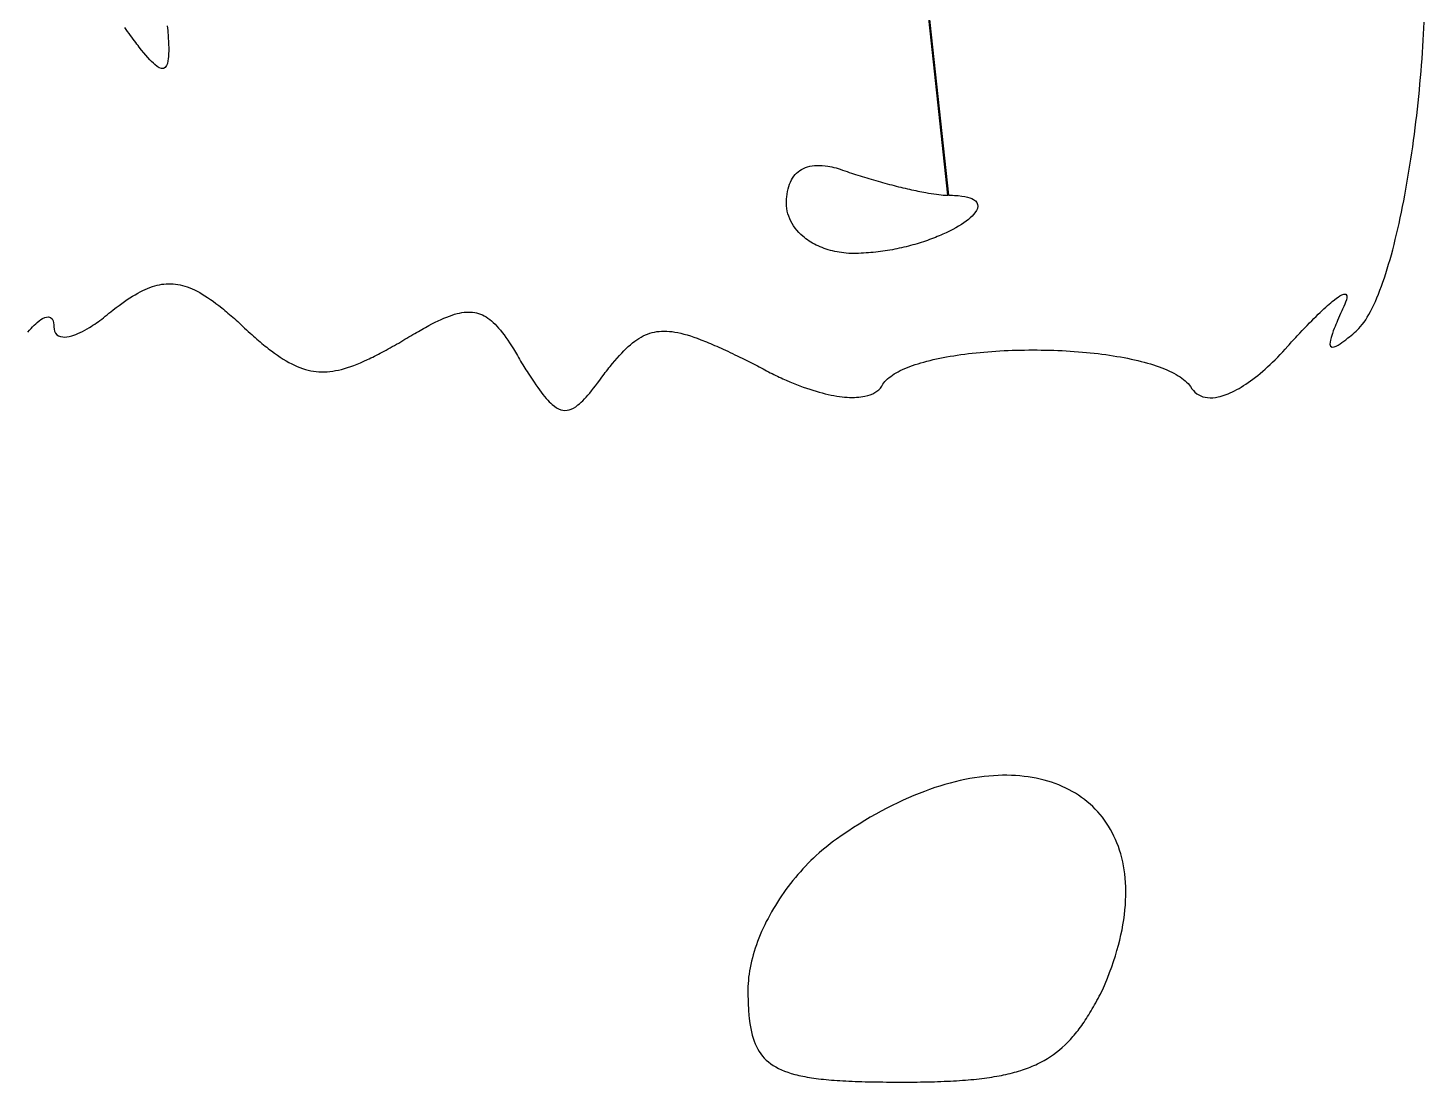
# Model space of a CAD drawing. Header units: metres. Extents: x 11 to 1970, y 60 to 2209.
# Drawn here: x 373.3 to 735.3, y 60 to 333.4 of the extents above; entities that cross this region are included whole.
import ezdxf

# ---------------------------------------------------------------- set-up
doc = ezdxf.new("R2010")
doc.units = ezdxf.units.M

msp = doc.modelspace()

# ---------------------------------------------------------------- linework, layer by layer
for points in [[(580, 586), (612, 290), (612.558338, 289.995827), (613.093504, 289.983416), (613.605726, 289.962929), (614.56225, 289.898375), (615.429734, 289.803461), (616.210002, 289.679483), (616.904878, 289.527737), (617.516186, 289.349519), (618.04575, 289.146125), (618.495394, 288.918851), (619.024, 288.536), (619.383046, 288.106709), (619.578688, 287.635352), (619.617082, 287.126303), (619.504384, 286.583936), (619.24675, 286.012625), (618.850336, 285.416744), (618.512, 285.008), (618.116544, 284.591576), (617.665792, 284.168768), (617.161568, 283.740872), (616.605696, 283.309184), (616, 282.875), (615.346304, 282.439616), (614.646432, 282.004328), (613.902208, 281.570432), (613.115456, 281.139224), (612.288, 280.712), (611.421664, 280.290056), (610.518272, 279.874688), (610.05325, 279.669875), (609.579648, 279.467192), (609.097694, 279.266801), (608.607616, 279.068864), (608.109642, 278.873543), (607.604, 278.681), (607.090918, 278.491397), (606.570624, 278.304896), (606.043346, 278.121659), (605.509312, 277.941848), (604.96875, 277.765625), (604.421888, 277.593152), (603.868954, 277.424591), (603.310176, 277.260104), (602.745782, 277.099853), (602.176, 276.944), (601.601058, 276.792707), (601.021184, 276.646136), (600.436606, 276.504449), (599.847552, 276.367808), (599.25425, 276.236375), (598.656928, 276.110312), (598.055814, 275.989781), (597.451136, 275.874944), (596.843122, 275.765963), (596.232, 275.663), (595.617998, 275.566217), (595.001344, 275.475776), (594.382266, 275.391839), (593.760992, 275.314568), (593.13775, 275.244125), (592.512768, 275.180672), (591.886274, 275.124371), (591.258496, 275.075384), (590.629662, 275.033873), (590, 275), (589.342456, 274.94836), (588.690048, 274.91328), (588.043112, 274.89452), (587.401984, 274.89184), (586.767, 274.905), (586.138496, 274.93376), (585.516808, 274.97788), (584.902272, 275.03712), (584.295224, 275.11124), (583.696, 275.2), (583.104936, 275.30316), (582.522368, 275.42048), (581.948632, 275.55172), (581.384064, 275.69664), (580.829, 275.855), (580.283776, 276.02656), (579.748728, 276.21108), (579.224192, 276.40832), (578.710504, 276.61804), (578.208, 276.84), (577.717016, 277.07396), (577.237888, 277.31968), (576.770952, 277.57692), (576.316544, 277.84544), (575.875, 278.125), (575.446656, 278.41536), (575.031848, 278.71628), (574.630912, 279.02752), (574.244184, 279.34884), (573.691467, 279.849195), (573.172608, 280.37088), (572.688741, 280.913085), (572.241, 281.475), (571.830519, 282.055815), (571.458432, 282.65472), (571.125873, 283.270905), (570.833976, 283.90356), (570.583875, 284.551875), (570.376704, 285.21504), (570.213597, 285.892245), (570.095688, 286.58268), (570.024111, 287.285535), (570, 288), (570.007184, 288.532792), (570.028672, 289.051136), (570.064368, 289.554984), (570.144342, 290.283471), (570.255744, 290.979072), (570.39825, 291.641625), (570.571536, 292.270968), (570.775278, 292.866939), (571.009152, 293.429376), (571.272834, 293.958117), (571.566, 294.453), (571.888326, 294.913863), (572.239488, 295.340544), (572.619162, 295.732881), (573.027024, 296.090712), (573.46275, 296.413875), (573.926016, 296.702208), (574.416498, 296.955549), (574.933872, 297.173736), (575.477814, 297.356607), (576.048, 297.504), (576.644106, 297.615753), (577.265808, 297.691704), (577.912782, 297.731691), (578.584704, 297.735552), (579.28125, 297.703125), (580.002096, 297.634248), (580.746918, 297.528759), (581.256626, 297.438013), (581.77675, 297.330875), (582.307194, 297.207297), (582.847862, 297.067231), (583.398658, 296.910629), (583.959486, 296.737443), (584.53025, 296.547625), (585.110854, 296.341127), (585.701202, 296.117901), (586.27089, 295.910003), (586.81783, 295.730081), (587.37125, 295.550375), (587.93067, 295.371029), (588.49561, 295.192187), (589.06559, 295.013993), (589.64013, 294.836591), (590.21875, 294.660125), (590.80097, 294.484739), (591.38631, 294.310577), (591.97429, 294.137783), (592.56443, 293.966501), (593.15625, 293.796875), (593.74927, 293.629049), (594.34301, 293.463167), (594.93699, 293.299373), (595.53073, 293.137811), (596.12375, 292.978625), (596.71557, 292.821959), (597.30571, 292.667957), (597.89369, 292.516763), (598.47903, 292.368521), (599.06125, 292.223375), (599.63987, 292.081469), (600.21441, 291.942947), (600.78439, 291.807953), (601.34933, 291.676631), (601.90875, 291.549125), (602.46217, 291.425579), (603.00911, 291.306137), (603.54909, 291.190943), (604.08163, 291.080141), (604.60625, 290.973875), (605.12247, 290.872289), (605.62981, 290.775527), (606.12779, 290.683733), (606.85616, 290.555672), (607.56077, 290.439599), (608.24, 290.336), (608.89223, 290.245361), (609.51584, 290.168168), (610.10921, 290.104907), (610.67072, 290.056064), (611.19875, 290.022125), (611.84791, 290.000897), (580, 586)], [(373.24676, 254.522056), (373.671875, 255.015625), (374.09024, 255.478144), (374.501045, 255.909127), (374.90348, 256.308088), (375.296735, 256.674541), (375.68, 257.008), (376.17408, 257.400448), (376.64704, 257.732224), (377.09696, 258.002176), (377.624035, 258.250921), (378.10836, 258.399016), (378.62784, 258.440704), (379.140625, 258.296875), (379.54316, 257.939896), (379.79264, 257.459584), (379.928215, 256.933429), (379.986635, 256.428481), (380.002094, 255.852098), (380.05175, 255.30225), (380.204, 254.708), (380.45225, 254.21575), (380.792, 253.824), (381.21875, 253.53125), (381.728, 253.336), (382.31525, 253.23675), (382.838186, 253.225462), (383.405858, 253.273886), (384.015962, 253.381254), (384.666194, 253.546798), (385.178816, 253.708672), (385.711742, 253.902514), (386.264, 254.128), (386.834618, 254.384806), (387.422624, 254.672608), (388.027046, 254.991082), (388.646912, 255.339904), (389.28125, 255.71875), (389.711702, 255.987834), (390.147866, 256.270022), (390.589454, 256.565218), (391.036178, 256.873326), (391.48775, 257.19425), (391.943882, 257.527894), (392.404286, 257.874162), (392.868674, 258.232958), (393.336758, 258.604186), (393.80825, 258.98775), (394.282862, 259.383554), (394.760306, 259.791502), (395.387916, 260.296996), (396.151532, 260.872892), (396.8995, 261.4245), (397.632588, 261.951628), (398.351564, 262.454084), (399.057196, 262.931676), (399.750252, 263.384212), (400.4315, 263.8115), (401.101708, 264.213348), (401.761644, 264.589564), (402.412076, 264.939956), (403.053772, 265.264332), (403.6875, 265.5625), (404.314028, 265.834268), (404.934124, 266.079444), (405.548556, 266.297836), (406.158092, 266.489252), (406.7635, 266.6535), (407.365548, 266.790388), (407.965004, 266.899724), (408.562636, 266.981316), (409.159212, 267.034972), (409.7555, 267.0605), (410.352268, 267.057708), (410.950284, 267.026404), (411.550316, 266.966396), (412.153132, 266.877492), (412.7595, 266.7595), (413.370188, 266.612228), (413.985964, 266.435484), (414.607596, 266.229076), (415.235852, 265.992812), (415.8715, 265.7265), (416.515308, 265.429948), (417.168044, 265.102964), (417.830476, 264.745356), (418.503372, 264.356932), (419.1875, 263.9375), (419.883628, 263.486868), (420.592524, 263.004844), (421.314956, 262.491236), (422.051692, 261.945852), (422.8035, 261.3685), (423.571148, 260.758988), (423.961152, 260.442112), (424.355404, 260.117124), (424.754, 259.784), (425.157036, 259.442716), (425.564608, 259.093248), (425.976812, 258.735572), (426.393744, 258.369664), (426.8155, 257.9955), (427.242176, 257.613056), (427.673868, 257.222308), (428.110672, 256.823232), (428.552684, 256.415804), (429, 256), (429.477023, 255.554496), (429.948184, 255.117968), (430.413621, 254.690392), (430.873472, 254.271744), (431.327875, 253.862), (431.776968, 253.461136), (432.220889, 253.069128), (432.659776, 252.685952), (433.093767, 252.311584), (433.523, 251.946), (433.947613, 251.589176), (434.367744, 251.241088), (434.783531, 250.901712), (435.195112, 250.571024), (435.602625, 250.249), (436.006208, 249.935616), (436.405999, 249.630848), (437.194757, 249.047064), (437.970003, 248.497456), (438.732841, 247.981832), (439.484375, 247.5), (440.225709, 247.051768), (440.957947, 246.636944), (441.682193, 246.255336), (442.399551, 245.906752), (443.111125, 245.591), (443.818019, 245.307888), (444.521337, 245.057224), (445.222183, 244.838816), (445.921661, 244.652472), (446.620875, 244.498), (447.320929, 244.375208), (448.022927, 244.283904), (448.727973, 244.223896), (449.437171, 244.194992), (450.151625, 244.197), (450.872439, 244.229728), (451.600717, 244.292984), (452.337563, 244.386576), (453.084081, 244.510312), (453.841375, 244.664), (454.610549, 244.847448), (455.392707, 245.060464), (456.188953, 245.302856), (457.000391, 245.574432), (457.828125, 245.875), (458.673259, 246.204368), (459.536897, 246.562344), (460.420143, 246.948736), (461.324101, 247.363352), (461.784192, 247.581184), (462.249875, 247.806), (462.721288, 248.037776), (463.198569, 248.276488), (463.681856, 248.522112), (464.171287, 248.774624), (464.667, 249.034), (465.169133, 249.300216), (465.677824, 249.573248), (466.193211, 249.853072), (466.715432, 250.139664), (467.244625, 250.433), (467.780928, 250.733056), (468.324479, 251.039808), (468.875416, 251.353232), (469.433877, 251.673304), (470, 252), (470.535819, 252.326695), (471.063352, 252.64676), (471.582713, 252.960165), (472.094016, 253.26688), (472.597375, 253.566875), (473.092904, 253.86012), (473.580717, 254.146585), (474.060928, 254.42624), (474.533651, 254.699055), (474.999, 254.965), (475.457089, 255.224045), (475.908032, 255.47616), (476.351943, 255.721315), (477.219125, 256.190625), (478.059547, 256.631735), (478.874121, 257.044405), (479.663759, 257.428395), (480.429373, 257.783465), (481.171875, 258.109375), (481.892177, 258.405885), (482.591191, 258.672755), (483.269829, 258.909745), (483.929003, 259.116615), (484.569625, 259.293125), (485.192607, 259.439035), (485.798861, 259.554105), (486.389299, 259.638095), (486.964833, 259.690765), (487.526375, 259.711875), (488.074837, 259.701185), (488.611131, 259.658455), (489.136169, 259.583445), (489.650863, 259.475915), (490.156125, 259.335625), (490.652867, 259.162335), (491.142001, 258.955805), (491.624439, 258.715795), (492.101093, 258.442065), (492.572875, 258.134375), (493.040697, 257.792485), (493.505471, 257.416155), (493.968109, 257.005145), (494.429523, 256.559215), (494.890625, 256.078125), (495.352327, 255.561635), (495.815541, 255.009505), (496.281179, 254.421495), (496.750153, 253.797365), (497.223375, 253.136875), (497.701757, 252.439785), (498.186211, 251.705855), (498.677649, 250.934845), (499.176983, 250.126515), (499.685125, 249.280625), (499.942784, 248.84352), (500.202987, 248.396935), (500.465848, 247.94084), (500.731481, 247.475205), (501, 247), (501.297616, 246.5245), (501.590528, 246.058), (501.878832, 245.6005), (502.162624, 245.152), (502.442, 244.7125), (502.717056, 244.282), (502.987888, 243.8605), (503.517264, 243.0445), (504.030896, 242.2645), (504.529552, 241.5205), (505.014, 240.8125), (505.485008, 240.1405), (505.943344, 239.5045), (506.389776, 238.9045), (506.825072, 238.3405), (507.25, 237.8125), (507.665328, 237.3205), (508.071824, 236.8645), (508.470256, 236.4445), (508.861392, 236.0605), (509.246, 235.7125), (509.812352, 235.258), (510.368336, 234.8845), (510.916544, 234.592), (511.459568, 234.3805), (512, 234.25), (512.540432, 234.2005), (513.083456, 234.232), (513.631664, 234.3445), (514.187648, 234.538), (514.754, 234.8125), (515.333312, 235.168), (515.928176, 235.6045), (516.334672, 235.9405), (516.75, 236.3125), (517.174928, 236.7205), (517.610224, 237.1645), (518.056656, 237.6445), (518.514992, 238.1605), (518.986, 238.7125), (519.470448, 239.3005), (519.969104, 239.9245), (520.482736, 240.5845), (521.012112, 241.2805), (521.558, 242.0125), (522.121168, 242.7805), (522.702384, 243.5845), (523, 244), (523.327927, 244.415802), (523.651816, 244.823216), (523.971829, 245.222254), (524.288128, 245.612928), (524.910232, 246.369232), (525.519424, 247.092224), (526.117, 247.782), (526.704256, 248.438656), (527.282488, 249.062288), (527.852992, 249.652992), (528.417064, 250.210864), (528.976, 250.736), (529.531096, 251.228496), (530.083648, 251.688448), (530.634952, 252.115952), (531.186304, 252.511104), (531.739, 252.874), (532.294336, 253.204736), (532.853608, 253.503408), (533.418112, 253.770112), (533.989144, 254.004944), (534.568, 254.208), (535.155976, 254.379376), (535.754368, 254.519168), (536.364472, 254.627472), (536.987584, 254.704384), (537.625, 254.75), (538.278016, 254.764416), (538.947928, 254.747728), (539.636032, 254.700032), (540.343624, 254.621424), (541.072, 254.512), (541.822456, 254.371856), (542.596288, 254.201088), (543.394792, 253.999792), (544.219264, 253.768064), (545.071, 253.506), (545.951296, 253.213696), (546.861448, 252.891248), (547.802752, 252.538752), (548.285491, 252.351266), (548.776504, 252.156304), (549.275953, 251.953878), (549.784, 251.744), (550.300807, 251.526682), (550.826536, 251.301936), (551.361349, 251.069774), (551.905408, 250.830208), (552.458875, 250.58325), (553.021912, 250.328912), (553.594681, 250.067206), (554.177344, 249.798144), (554.770063, 249.521738), (555.373, 249.238), (555.986317, 248.946942), (556.610176, 248.648576), (557.244739, 248.342914), (557.890168, 248.029968), (558.546625, 247.70975), (559.214272, 247.382272), (559.893271, 247.047546), (560.583784, 246.705584), (561.285973, 246.356398), (562, 246), (562.479391, 245.732101), (562.957528, 245.468408), (563.434357, 245.208927), (563.909824, 244.953664), (564.383875, 244.702625), (564.856456, 244.455816), (565.327513, 244.213243), (565.796992, 243.974912), (566.264839, 243.740829), (566.731, 243.511), (567.195421, 243.285431), (567.658048, 243.064128), (568.118827, 242.847097), (568.577704, 242.634344), (569.034625, 242.425875), (569.942383, 242.021813), (570.841669, 241.634959), (571.732051, 241.265361), (572.613097, 240.913067), (573.484375, 240.578125), (574.345453, 240.260583), (575.195899, 239.960489), (576.035281, 239.677891), (576.863167, 239.412837), (577.679125, 239.165375), (578.482723, 238.935553), (579.273529, 238.723419), (580.051111, 238.529021), (580.815037, 238.352407), (581.564875, 238.193625), (582.300193, 238.052723), (583.020559, 237.929749), (583.725541, 237.824751), (584.414707, 237.737777), (585.087625, 237.668875), (585.743863, 237.618093), (586.382989, 237.585479), (587.004571, 237.571081), (587.608177, 237.574947), (588.193375, 237.597125), (588.759733, 237.637663), (589.306819, 237.696609), (589.834201, 237.774011), (590.341447, 237.869917), (591.063616, 238.048576), (591.738049, 238.269139), (592.363288, 238.531768), (592.937875, 238.836625), (593.460352, 239.183872), (593.929261, 239.573671), (594.343144, 240.006184), (594.700543, 240.481573), (595, 241), (595.546304, 241.705592), (596.221632, 242.382336), (596.606, 242.709875), (597.020608, 243.030184), (597.464784, 243.343257), (597.937856, 243.649088), (598.439152, 243.947671), (598.968, 244.239), (599.523728, 244.523069), (600.105664, 244.799872), (600.713136, 245.069403), (601.345472, 245.331656), (602.002, 245.586625), (602.682048, 245.834304), (603.384944, 246.074687), (604.110016, 246.307768), (604.856592, 246.533541), (605.624, 246.752), (606.411568, 246.963139), (607.218624, 247.166952), (608.044496, 247.363433), (608.888512, 247.552576), (609.75, 247.734375), (610.628288, 247.908824), (611.522704, 248.075917), (612.432576, 248.235648), (613.357232, 248.388011), (614.296, 248.533), (615.248208, 248.670609), (616.213184, 248.800832), (617.190256, 248.923663), (618.178752, 249.039096), (619.178, 249.147125), (620.187328, 249.247744), (621.206064, 249.340947), (622.233536, 249.426728), (623.269072, 249.505081), (624.312, 249.576), (625.361648, 249.639479), (626.417344, 249.695512), (627.478416, 249.744093), (628.544192, 249.785216), (629.614, 249.818875), (630.687168, 249.845064), (631.763024, 249.863777), (632.840896, 249.875008), (633.920112, 249.878751), (635, 249.875), (636.079888, 249.863749), (637.159104, 249.844992), (638.236976, 249.818723), (639.312832, 249.784936), (640.386, 249.743625), (641.455808, 249.694784), (642.521584, 249.638407), (643.582656, 249.574488), (644.638352, 249.503021), (645.688, 249.424), (646.730928, 249.337419), (647.766464, 249.243272), (648.793936, 249.141553), (649.812672, 249.032256), (650.822, 248.915375), (651.821248, 248.790904), (652.809744, 248.658837), (653.786816, 248.519168), (654.751792, 248.371891), (655.704, 248.217), (656.642768, 248.054489), (657.567424, 247.884352), (658.477296, 247.706583), (659.371712, 247.521176), (660.25, 247.328125), (661.111488, 247.127424), (661.955504, 246.919067), (662.781376, 246.703048), (663.588432, 246.479361), (664.376, 246.248), (665.143408, 246.008959), (665.889984, 245.762232), (666.615056, 245.507813), (667.317952, 245.245696), (667.998, 244.975875), (668.654528, 244.698344), (669.286864, 244.413097), (669.894336, 244.120128), (670.476272, 243.819431), (671.032, 243.511), (671.560848, 243.194829), (672.062144, 242.870912), (672.535216, 242.539243), (672.979392, 242.199816), (673.394, 241.852625), (673.778368, 241.497664), (674.131824, 241.134927), (674.743312, 240.386101), (675.122093, 239.823297), (675.513152, 239.332608), (675.940499, 238.900671), (676.403, 238.527), (676.899521, 238.211109), (677.428928, 237.952512), (677.990087, 237.750723), (678.581864, 237.605256), (679.203125, 237.515625), (679.852736, 237.481344), (680.529563, 237.501927), (681.232472, 237.576888), (681.960329, 237.705741), (682.458867, 237.821343), (682.967653, 237.960537), (683.486351, 238.123179), (684.014625, 238.309125), (684.552139, 238.518231), (685.098557, 238.750353), (685.653543, 239.005347), (686.216761, 239.283069), (686.787875, 239.583375), (687.366549, 239.906121), (687.952447, 240.251163), (688.545233, 240.618357), (689.144571, 241.007559), (689.750125, 241.418625), (690.361559, 241.851411), (690.978537, 242.305773), (691.600723, 242.781567), (692.227781, 243.278649), (692.859375, 243.796875), (693.495169, 244.336101), (694.134827, 244.896183), (694.778013, 245.476977), (695.424391, 246.078339), (696.073625, 246.700125), (696.725379, 247.342191), (697.379317, 248.004393), (698.035103, 248.686587), (698.692401, 249.388629), (699.350875, 250.110375), (700.010189, 250.851681), (700.340056, 251.229624), (700.670007, 251.612403), (701, 252), (701.357898, 252.386999), (701.711584, 252.767992), (702.061046, 253.142973), (702.406272, 253.511936), (703.083968, 254.231784), (703.744576, 254.927488), (704.388, 255.599), (705.014144, 256.246272), (705.622912, 256.869256), (706.214208, 257.467904), (706.787936, 258.042168), (707.344, 258.592), (707.882304, 259.117352), (708.402752, 259.618176), (708.905248, 260.094424), (709.389696, 260.546048), (709.856, 260.973), (710.304064, 261.375232), (710.733792, 261.752696), (711.145088, 262.105344), (711.537856, 262.433128), (712.092058, 262.878079), (712.604032, 263.266816), (713.073454, 263.599177), (713.5, 263.875), (714.001472, 264.154536), (714.519142, 264.361621), (715.037408, 264.384504), (715.34375, 263.953125), (715.319018, 263.375559), (715.19925, 262.860875), (714.995962, 262.242031), (714.788224, 261.709312), (714.53275, 261.117625), (714.229216, 260.466808), (714, 260), (713.707208, 259.351984), (713.428864, 258.727872), (713.165016, 258.127568), (712.915712, 257.550976), (712.681, 256.998), (712.460928, 256.468544), (712.255544, 255.962512), (712.064896, 255.479808), (711.806659, 254.799282), (711.581848, 254.170704), (711.390625, 253.59375), (711.233152, 253.068096), (711.075968, 252.446464), (710.979456, 251.914688), (710.944721, 251.375158), (711.057792, 250.850816), (711.483393, 250.566614), (712.034944, 250.643712), (712.548309, 250.855982), (713.031217, 251.118966), (713.578733, 251.463934), (714.032, 251.776), (714.521987, 252.133426), (715.048856, 252.535888), (715.612769, 252.983062), (716.009371, 253.305858), (716.422557, 253.648286), (716.852375, 254.01025), (717.298873, 254.391654), (717.762099, 254.792402), (718.448185, 255.445026), (718.89268, 255.939408), (719.333395, 256.482102), (719.77024, 257.072064), (720.203125, 257.70825), (720.63196, 258.389616), (721.056655, 259.115118), (721.47712, 259.883712), (721.893265, 260.694354), (722.305, 261.546), (722.712235, 262.437606), (723.11488, 263.368128), (723.512845, 264.336522), (723.90604, 265.341744), (724.294375, 266.38275), (724.67776, 267.458496), (725.056105, 268.567938), (725.42932, 269.710032), (725.797315, 270.883734), (726.16, 272.088), (726.517285, 273.321786), (726.86908, 274.584048), (727.215295, 275.873742), (727.55584, 277.189824), (727.890625, 278.53125), (728.21956, 279.896976), (728.542555, 281.285958), (728.85952, 282.697152), (729.170365, 284.129514), (729.475, 285.582), (729.773335, 287.053566), (730.06528, 288.543168), (730.350745, 290.049762), (730.62964, 291.572304), (730.901875, 293.10975), (731.16736, 294.661056), (731.426005, 296.225178), (731.67772, 297.801072), (731.922415, 299.387694), (732.16, 300.984), (732.390385, 302.588946), (732.61348, 304.201488), (732.829195, 305.820582), (733.03744, 307.445184), (733.238125, 309.07425), (733.43116, 310.706736), (733.616455, 312.341598), (733.79392, 313.977792), (733.963465, 315.614274), (734.125, 317.25), (734.278435, 318.883926), (734.42368, 320.515008), (734.560645, 322.142202), (734.68924, 323.764464), (734.809375, 325.38075), (734.92096, 326.990016), (735.023905, 328.591218), (735.11812, 330.183312), (735.203515, 331.765254), (735.28, 333.336), (735.347485, 334.894506)], [(409.424798, 333.928929), (409.480256, 333.322688), (409.53125, 332.734375), (409.577744, 332.163912), (409.619702, 331.611221), (409.657088, 331.076224), (409.689866, 330.558843), (409.718, 330.059), (409.760192, 329.111616), (409.783376, 328.233448), (409.787264, 327.423872), (409.771568, 326.682264), (409.736, 326.008), (409.680272, 325.400456), (409.604096, 324.859008), (409.450862, 324.169401), (409.25, 323.625), (408.906416, 323.121368), (408.474128, 322.867144), (407.950832, 322.857336), (407.334224, 323.086952), (406.809146, 323.413283), (406.229312, 323.869376), (405.811856, 324.244488), (405.369344, 324.675712), (404.901488, 325.162424), (404.408, 325.704), (403.888592, 326.299816), (403.342976, 326.949248), (402.770864, 327.651672), (402.171968, 328.406464), (401.862386, 328.803303), (401.546, 329.213), (401.222774, 329.635477), (400.892672, 330.070656), (400.555658, 330.518459), (400.211696, 330.978808), (399.86075, 331.451625), (399.502784, 331.936832), (399.137762, 332.434351), (398.765648, 332.944104), (398.386406, 333.466013)]]:
    msp.add_lwpolyline(points)
msp.add_lwpolyline([(583, 123), (582.223656, 122.450496), (581.454848, 121.882368), (580.693912, 121.296192), (579.941184, 120.692544), (579.197, 120.072), (578.461696, 119.435136), (577.735608, 118.782528), (577.019072, 118.114752), (576.312424, 117.432384), (575.616, 116.736), (574.930136, 116.026176), (574.255168, 115.303488), (573.591432, 114.568512), (572.939264, 113.821824), (572.299, 113.064), (571.670976, 112.295616), (571.055528, 111.517248), (570.452992, 110.729472), (569.863704, 109.932864), (569.288, 109.128), (568.726216, 108.315456), (568.178688, 107.495808), (567.645752, 106.669632), (567.127744, 105.837504), (566.625, 105), (566.137856, 104.157696), (565.666648, 103.311168), (565.211712, 102.460992), (564.773384, 101.607744), (564.352, 100.752), (563.947896, 99.894336), (563.561408, 99.035328), (563.192872, 98.175552), (562.842624, 97.315584), (562.511, 96.456), (562.198336, 95.597376), (561.904968, 94.740288), (561.631232, 93.885312), (561.377464, 93.033024), (561.144, 92.184), (560.931176, 91.338816), (560.739328, 90.498048), (560.568792, 89.662272), (560.419904, 88.832064), (560.293, 88.008), (560.188416, 87.190656), (560.106488, 86.380608), (560.047552, 85.578432), (560.011944, 84.784704), (560, 84), (560.001525, 83.375385), (560.0062, 82.76148), (560.014175, 82.158195), (560.0256, 81.56544), (560.040625, 80.983125), (560.0594, 80.41116), (560.082075, 79.849455), (560.1088, 79.29792), (560.139725, 78.756465), (560.175, 78.225), (560.214775, 77.703435), (560.2592, 77.19168), (560.308425, 76.689645), (560.421875, 75.714375), (560.556325, 74.776905), (560.712975, 73.876515), (560.893025, 73.012485), (561.097675, 72.184095), (561.328125, 71.390625), (561.585575, 70.631355), (561.871225, 69.905565), (562.186275, 69.212535), (562.531925, 68.551545), (562.909375, 67.921875), (563.319825, 67.322805), (563.764475, 66.753615), (564.244525, 66.213585), (564.761175, 65.701995), (565.315625, 65.218125), (565.909075, 64.761255), (566.542725, 64.330665), (567.217775, 63.925635), (567.935425, 63.545445), (568.696875, 63.189375), (569.503325, 62.856705), (570.355975, 62.546715), (571.256025, 62.258685), (572.204675, 61.991895), (572.6976, 61.86624), (573.203125, 61.745625), (573.7214, 61.62996), (574.252575, 61.519155), (574.7968, 61.41312), (575.354225, 61.311765), (575.925, 61.215), (576.509275, 61.122735), (577.1072, 61.03488), (577.718925, 60.951345), (578.3446, 60.87204), (578.984375, 60.796875), (579.6384, 60.72576), (580.306825, 60.658605), (580.9898, 60.59532), (581.687475, 60.535815), (582.4, 60.48), (583.127525, 60.427785), (583.8702, 60.37908), (584.628175, 60.333795), (585.4016, 60.29184), (586.190625, 60.253125), (586.9954, 60.21756), (587.816075, 60.185055), (588.6528, 60.15552), (589.505725, 60.128865), (590.375, 60.105), (591.260775, 60.083835), (592.1632, 60.06528), (593.082425, 60.049245), (594.0186, 60.03564), (594.971875, 60.024375), (595.9424, 60.01536), (596.930325, 60.008505), (597.9358, 60.00372), (598.958975, 60.000915), (600, 60), (600.982825, 60.001212), (601.9514, 60.004896), (602.905875, 60.011124), (603.8464, 60.019968), (604.773125, 60.0315), (605.6862, 60.045792), (606.585775, 60.062916), (607.472, 60.082944), (608.345025, 60.105948), (609.205, 60.132), (610.052075, 60.161172), (610.8864, 60.193536), (611.708125, 60.229164), (612.5174, 60.268128), (613.314375, 60.3105), (614.0992, 60.356352), (614.872025, 60.405756), (615.633, 60.458784), (616.382275, 60.515508), (617.12, 60.576), (617.846325, 60.640332), (618.5614, 60.708576), (619.265375, 60.780804), (619.9584, 60.857088), (620.640625, 60.9375), (621.3122, 61.022112), (621.973275, 61.110996), (622.624, 61.204224), (623.264525, 61.301868), (623.895, 61.404), (624.515575, 61.510692), (625.1264, 61.622016), (625.727625, 61.738044), (626.3194, 61.858848), (626.901875, 61.9845), (627.4752, 62.115072), (628.039525, 62.250636), (628.595, 62.391264), (629.141775, 62.537028), (629.68, 62.688), (630.209825, 62.844252), (630.7314, 63.005856), (631.244875, 63.172884), (631.7504, 63.345408), (632.248125, 63.5235), (632.7382, 63.707232), (633.220775, 63.896676), (633.696, 64.091904), (634.164025, 64.292988), (634.625, 64.5), (635.079075, 64.713012), (635.967125, 65.157324), (636.829375, 65.6265), (637.667025, 66.121116), (638.481275, 66.641748), (639.273325, 67.188972), (640.044375, 67.763364), (640.795625, 68.3655), (641.528275, 68.995956), (642.243525, 69.655308), (642.942575, 70.344132), (643.626625, 71.063004), (643.9634, 71.433888), (644.296875, 71.8125), (644.6272, 72.198912), (644.954525, 72.593196), (645.279, 72.995424), (645.600775, 73.405668), (645.92, 73.824), (646.236825, 74.250492), (646.5514, 74.685216), (646.863875, 75.128244), (647.1744, 75.579648), (647.483125, 76.0395), (647.7902, 76.507872), (648.095775, 76.984836), (648.4, 77.470464), (648.703025, 77.964828), (649.005, 78.468), (649.306075, 78.980052), (649.6064, 79.501056), (649.906125, 80.031084), (650.2054, 80.570208), (650.504375, 81.1185), (650.8032, 81.676032), (651.102025, 82.242876), (651.401, 82.819104), (651.700275, 83.404788), (652, 84), (652.640857, 85.492167), (653.243656, 86.968536), (653.808739, 88.428909), (654.336448, 89.873088), (654.827125, 91.300875), (655.281112, 92.712072), (655.698751, 94.106481), (656.080384, 95.483904), (656.426353, 96.844143), (656.737, 98.187), (657.012667, 99.512277), (657.253696, 100.819776), (657.460429, 102.109299), (657.633208, 103.380648), (657.772375, 104.633625), (657.878272, 105.868032), (657.951241, 107.083671), (657.991624, 108.280344), (657.999763, 109.457853), (657.976, 110.616), (657.920677, 111.754587), (657.834136, 112.873416), (657.716719, 113.972289), (657.568768, 115.051008), (657.390625, 116.109375), (657.182632, 117.147192), (656.945131, 118.164261), (656.678464, 119.160384), (656.382973, 120.135363), (656.059, 121.089), (655.706887, 122.021097), (655.326976, 122.931456), (654.919609, 123.819879), (654.485128, 124.686168), (654.023875, 125.530125), (653.536192, 126.351552), (653.022421, 127.150251), (652.482904, 127.926024), (651.917983, 128.678673), (651.328, 129.408), (650.713297, 130.113807), (650.074216, 130.795896), (649.411099, 131.454069), (648.724288, 132.088128), (648.014125, 132.697875), (647.280952, 133.283112), (646.525111, 133.843641), (645.746944, 134.379264), (644.946793, 134.889783), (644.125, 135.375), (643.281907, 135.834717), (642.417856, 136.268736), (641.533189, 136.676859), (640.628248, 137.058888), (639.703375, 137.414625), (638.758912, 137.743872), (637.795201, 138.046431), (636.812584, 138.322104), (635.811403, 138.570693), (634.792, 138.792), (633.754717, 138.985827), (632.699896, 139.151976), (631.627879, 139.290249), (630.539008, 139.400448), (629.433625, 139.482375), (628.312072, 139.535832), (627.174691, 139.560621), (626.021824, 139.556544), (624.853813, 139.523403), (623.671, 139.461), (622.473727, 139.369137), (621.262336, 139.247616), (620.037169, 139.096239), (618.798568, 138.914808), (617.546875, 138.703125), (616.282432, 138.460992), (615.005581, 138.188211), (613.716664, 137.884584), (612.416023, 137.549913), (611.104, 137.184), (609.780937, 136.786647), (608.447176, 136.357656), (607.103059, 135.896829), (605.748928, 135.403968), (604.385125, 134.878875), (603.011992, 134.321352), (601.629871, 133.731201), (600.239104, 133.108224), (598.840033, 132.452223), (597.433, 131.763), (596.018347, 131.040357), (594.596416, 130.284096), (593.167549, 129.494019), (591.732088, 128.669928), (590.290375, 127.811625), (588.842752, 126.918912), (587.389561, 125.991591), (585.931144, 125.029464), (584.467843, 124.032333), (583, 123)], close=True)

doc.saveas('drawing.dxf')
